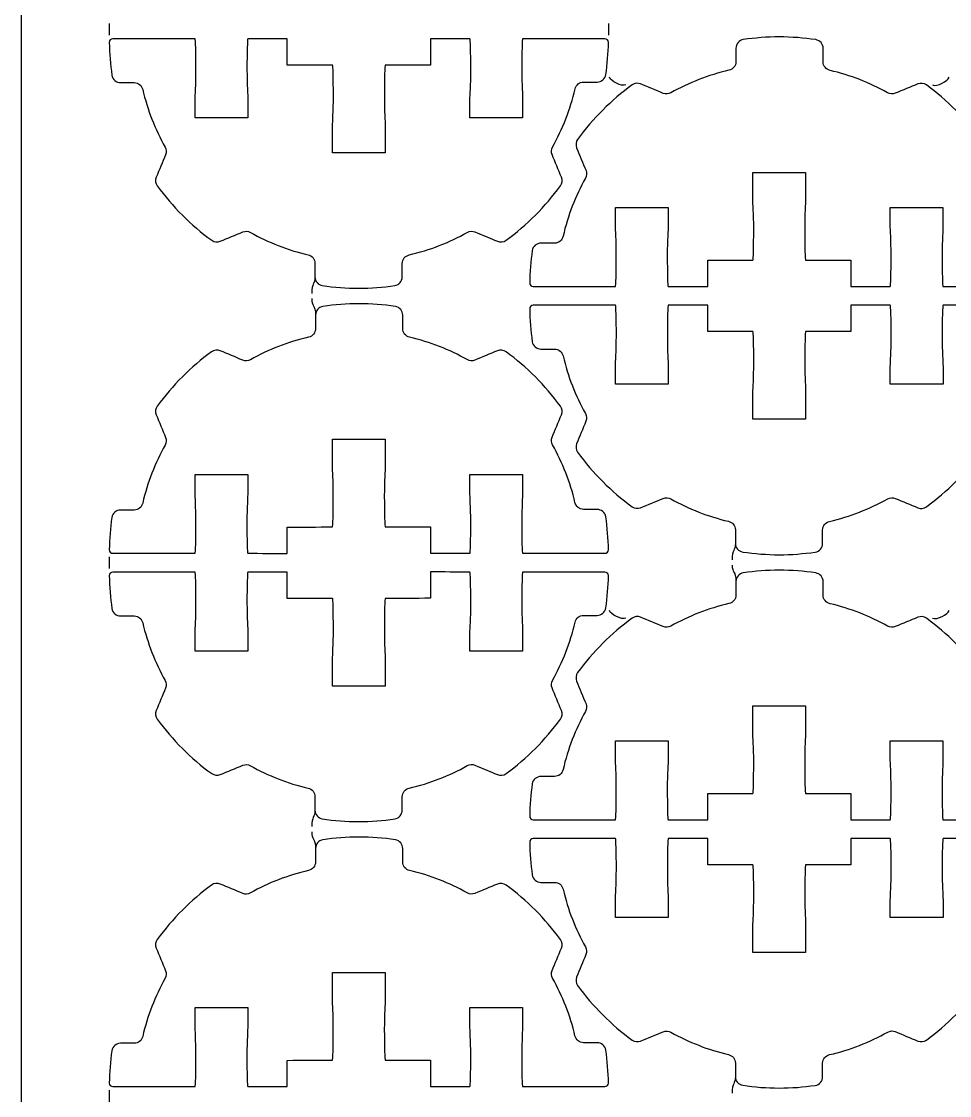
# Model space of a CAD drawing. Extents: x 0 to 410, y 0 to 300.
# Drawn here: x 210 to 262.8, y 65.7 to 126.9 of the extents above; entities that cross this region are included whole.
import ezdxf

# ---------------------------------------------------------------- set-up
doc = ezdxf.new("R2010")
doc.units = 0
doc.header["$MEASUREMENT"] = 0
doc.layers.add('DEFAULT', color=18, linetype='CONTINUOUS')

msp = doc.modelspace()

# ---------------------------------------------------------------- linework, layer by layer
at = {"layer": 'DEFAULT', "color": 18}
msp.add_lwpolyline([(410, 0.353), (210, 0.353), (210, 300.353), (410, 300.353)], close=True, dxfattribs=at)
at = {"layer": 'DEFAULT', "color": 1}
for points in [[(215, 126.759), (215, 126.083)], [(243.424, 126.759), (243.424, 126.083)], [(215, 96.379), (215, 95.702)], [(215, 65.999), (215, 65.322)]]:
    msp.add_lwpolyline(points, dxfattribs=at)
for points, knots in [([(226.712, 112.323), (226.712, 112.579), (226.713, 112.835), (226.713, 113.092), (226.714, 113.326), (226.55, 113.526), (226.321, 113.579), (225.156, 113.851), (224.056, 114.285), (223.04, 114.855), (222.907, 114.93), (222.748, 114.941), (222.607, 114.883), (222.177, 114.706), (221.748, 114.529), (221.318, 114.352), (221.157, 114.285), (220.972, 114.305), (220.832, 114.408), (219.644, 115.273), (218.595, 116.321), (217.73, 117.509), (217.627, 117.65), (217.608, 117.836), (217.675, 117.997), (217.852, 118.424), (218.03, 118.851), (218.207, 119.277), (218.266, 119.419), (218.255, 119.578), (218.18, 119.712), (217.61, 120.728), (217.176, 121.831), (216.904, 122.997), (216.85, 123.225), (216.652, 123.389), (216.418, 123.389), (216.16, 123.389), (215.902, 123.389), (215.644, 123.389), (215.398, 123.389), (215.185, 123.567), (215.149, 123.81), (215.059, 124.422), (215.009, 125.047), (215, 125.683), (214.998, 125.794), (215.09, 125.887), (215.202, 125.887), (216.764, 125.887), (218.326, 125.887), (219.888, 125.887), (219.916, 125.887), (219.937, 125.103), (219.937, 124.137), (219.937, 123.17), (219.888, 122.722), (219.888, 122.387), (219.888, 122.054), (219.888, 121.721), (219.888, 121.389), (220.889, 121.389), (221.889, 121.389), (222.89, 121.389), (222.89, 121.721), (222.89, 122.054), (222.89, 122.387), (222.89, 122.722), (222.841, 123.17), (222.841, 124.137), (222.841, 125.103), (222.862, 125.887), (222.89, 125.887), (223.639, 125.887), (224.388, 125.887), (225.137, 125.887), (225.137, 125.387), (225.137, 124.887), (225.137, 124.387), (225.996, 124.387), (226.854, 124.387), (227.713, 124.387), (227.741, 124.387), (227.762, 123.604), (227.762, 122.637), (227.762, 121.671), (227.713, 121.223), (227.713, 120.888), (227.713, 120.388), (227.713, 119.888), (227.713, 119.388), (228.713, 119.388), (229.714, 119.388), (230.715, 119.388), (230.715, 119.888), (230.715, 120.388), (230.715, 120.888), (230.715, 121.223), (230.666, 121.671), (230.666, 122.637), (230.666, 123.604), (230.686, 124.387), (230.715, 124.387), (231.572, 124.388), (232.43, 124.39), (233.287, 124.391), (233.287, 124.891), (233.287, 125.39), (233.287, 125.89), (234.037, 125.89), (234.787, 125.89), (235.537, 125.887), (235.566, 125.887), (235.587, 125.103), (235.587, 124.137), (235.587, 123.17), (235.537, 122.722), (235.537, 122.387), (235.537, 122.054), (235.537, 121.721), (235.537, 121.389), (236.538, 121.389), (237.539, 121.389), (238.539, 121.389), (238.539, 121.721), (238.539, 122.054), (238.539, 122.387), (238.539, 122.722), (238.49, 123.17), (238.49, 124.137), (238.49, 125.103), (238.511, 125.887), (238.539, 125.887), (240.1, 125.887), (241.661, 125.887), (243.222, 125.887), (243.334, 125.887), (243.426, 125.795), (243.424, 125.683), (243.415, 125.059), (243.365, 124.444), (243.278, 123.842), (243.243, 123.599), (243.029, 123.421), (242.783, 123.421), (242.525, 123.421), (242.266, 123.421), (242.007, 123.421), (241.772, 123.421), (241.574, 123.256), (241.521, 123.027), (241.251, 121.853), (240.816, 120.741), (240.244, 119.718), (240.169, 119.585), (240.157, 119.426), (240.216, 119.285), (240.394, 118.855), (240.572, 118.424), (240.75, 117.994), (240.816, 117.832), (240.797, 117.646), (240.694, 117.506), (239.826, 116.319), (238.781, 115.273), (237.594, 114.405), (237.453, 114.302), (237.266, 114.283), (237.105, 114.35), (236.677, 114.528), (236.249, 114.707), (235.822, 114.885), (235.68, 114.944), (235.52, 114.933), (235.386, 114.858), (234.361, 114.282), (233.248, 113.844), (232.074, 113.574), (231.846, 113.521), (231.681, 113.323), (231.681, 113.089), (231.68, 112.832), (231.679, 112.575), (231.679, 112.318), (231.678, 112.072), (231.501, 111.86), (231.258, 111.824), (230.589, 111.726), (229.905, 111.673), (229.212, 111.673), (228.505, 111.673), (227.811, 111.726), (227.132, 111.827), (226.889, 111.863), (226.711, 112.077), (226.712, 112.323)], [1, 1, 1, 1, 3.180006, 3.180006, 3.180006, 4.180006, 4.180006, 4.180006, 5.180006, 5.180006, 5.180006, 6.180006, 6.180006, 6.180006, 10.131264, 10.131264, 10.131264, 11.131264, 11.131264, 11.131264, 12.131264, 12.131264, 12.131264, 13.131264, 13.131264, 13.131264, 17.06188, 17.06188, 17.06188, 18.06188, 18.06188, 18.06188, 19.06188, 19.06188, 19.06188, 20.06188, 20.06188, 20.06188, 22.25588, 22.25588, 22.25588, 23.25588, 23.25588, 23.25588, 24.25588, 24.25588, 24.25588, 25.25588, 25.25588, 25.25588, 38.53988, 38.53988, 38.53988, 39.53988, 39.53988, 39.53988, 40.53988, 40.53988, 40.53988, 43.36988, 43.36988, 43.36988, 51.87888, 51.87888, 51.87888, 54.70888, 54.70888, 54.70888, 55.70888, 55.70888, 55.70888, 56.70888, 56.70888, 56.70888, 63.07888, 63.07888, 63.07888, 67.32888, 67.32888, 67.32888, 74.62888, 74.62888, 74.62888, 75.62888, 75.62888, 75.62888, 76.62888, 76.62888, 76.62888, 80.87888, 80.87888, 80.87888, 89.38988, 89.38988, 89.38988, 93.63988, 93.63988, 93.63988, 94.63988, 94.63988, 94.63988, 95.63988, 95.63988, 95.63988, 102.929887, 102.929887, 102.929887, 107.179887, 107.179887, 107.179887, 113.568887, 113.568887, 113.568887, 114.568887, 114.568887, 114.568887, 115.568887, 115.568887, 115.568887, 118.398887, 118.398887, 118.398887, 126.908887, 126.908887, 126.908887, 129.738887, 129.738887, 129.738887, 130.738887, 130.738887, 130.738887, 131.738887, 131.738887, 131.738887, 145.011887, 145.011887, 145.011887, 146.011887, 146.011887, 146.011887, 147.011887, 147.011887, 147.011887, 148.011887, 148.011887, 148.011887, 150.210887, 150.210887, 150.210887, 151.210887, 151.210887, 151.210887, 152.210887, 152.210887, 152.210887, 153.210887, 153.210887, 153.210887, 157.172593, 157.172593, 157.172593, 158.172593, 158.172593, 158.172593, 159.172593, 159.172593, 159.172593, 160.172593, 160.172593, 160.172593, 164.112363, 164.112363, 164.112363, 165.112363, 165.112363, 165.112363, 166.112363, 166.112363, 166.112363, 167.112363, 167.112363, 167.112363, 169.298369, 169.298369, 169.298369, 170.298369, 170.298369, 170.298369, 171.298369, 171.298369, 171.298369, 172.298369, 172.298369, 172.298369, 173.298369, 173.298369, 173.298369, 173.298369]), ([(255.651, 125.34), (255.651, 125.084), (255.65, 124.827), (255.65, 124.571), (255.649, 124.336), (255.813, 124.137), (256.042, 124.084), (257.207, 123.811), (258.307, 123.378), (259.323, 122.808), (259.456, 122.733), (259.615, 122.721), (259.756, 122.78), (260.186, 122.957), (260.615, 123.134), (261.045, 123.311), (261.206, 123.377), (261.391, 123.357), (261.531, 123.255), (262.719, 122.39), (263.768, 121.341), (264.633, 120.154), (264.736, 120.013), (264.755, 119.827), (264.688, 119.666), (264.511, 119.239), (264.333, 118.812), (264.156, 118.385), (264.097, 118.244), (264.108, 118.084), (264.183, 117.951), (264.753, 116.935), (265.187, 115.832), (265.459, 114.666), (265.512, 114.438), (265.711, 114.274), (265.945, 114.274), (266.203, 114.274), (266.461, 114.274), (266.719, 114.274), (266.965, 114.274), (267.178, 114.096), (267.214, 113.853), (267.304, 113.24), (267.354, 112.616), (267.363, 111.98), (267.365, 111.868), (267.273, 111.776), (267.161, 111.776), (265.599, 111.776), (264.037, 111.776), (262.475, 111.776), (262.447, 111.776), (262.426, 112.559), (262.426, 113.526), (262.426, 114.492), (262.475, 114.941), (262.475, 115.276), (262.475, 115.608), (262.475, 115.941), (262.475, 116.274), (261.474, 116.274), (260.473, 116.274), (259.473, 116.274), (259.473, 115.941), (259.473, 115.608), (259.473, 115.276), (259.473, 114.941), (259.522, 114.492), (259.522, 113.526), (259.522, 112.559), (259.501, 111.776), (259.473, 111.776), (258.724, 111.776), (257.975, 111.776), (257.226, 111.776), (257.226, 112.276), (257.226, 112.776), (257.226, 113.275), (256.367, 113.275), (255.509, 113.275), (254.65, 113.275), (254.622, 113.275), (254.601, 114.059), (254.601, 115.025), (254.601, 115.992), (254.65, 116.44), (254.65, 116.775), (254.65, 117.275), (254.65, 117.774), (254.65, 118.274), (253.65, 118.274), (252.649, 118.274), (251.648, 118.274), (251.648, 117.774), (251.648, 117.275), (251.648, 116.775), (251.648, 116.44), (251.697, 115.992), (251.697, 115.025), (251.697, 114.059), (251.677, 113.275), (251.648, 113.275), (250.791, 113.274), (249.933, 113.273), (249.076, 113.272), (249.076, 112.772), (249.076, 112.272), (249.076, 111.773), (248.326, 111.773), (247.576, 111.773), (246.826, 111.776), (246.797, 111.776), (246.776, 112.559), (246.776, 113.526), (246.776, 114.492), (246.826, 114.941), (246.826, 115.276), (246.826, 115.608), (246.826, 115.941), (246.826, 116.274), (245.825, 116.274), (244.824, 116.274), (243.824, 116.274), (243.824, 115.941), (243.824, 115.608), (243.824, 115.276), (243.824, 114.941), (243.873, 114.492), (243.873, 113.526), (243.873, 112.559), (243.852, 111.776), (243.824, 111.776), (242.263, 111.776), (240.702, 111.776), (239.141, 111.776), (239.029, 111.776), (238.937, 111.868), (238.939, 111.98), (238.948, 112.603), (238.998, 113.218), (239.085, 113.82), (239.121, 114.064), (239.334, 114.242), (239.58, 114.242), (239.838, 114.242), (240.097, 114.242), (240.356, 114.242), (240.591, 114.242), (240.789, 114.407), (240.842, 114.636), (241.112, 115.809), (241.547, 116.921), (242.119, 117.944), (242.194, 118.078), (242.206, 118.237), (242.147, 118.378), (241.969, 118.808), (241.791, 119.239), (241.613, 119.669), (241.547, 119.83), (241.566, 120.016), (241.669, 120.157), (242.537, 121.344), (243.582, 122.389), (244.769, 123.257), (244.91, 123.36), (245.097, 123.38), (245.258, 123.313), (245.686, 123.134), (246.114, 122.956), (246.541, 122.777), (246.683, 122.719), (246.843, 122.73), (246.977, 122.805), (248.002, 123.381), (249.115, 123.818), (250.289, 124.089), (250.517, 124.141), (250.682, 124.34), (250.682, 124.574), (250.683, 124.831), (250.684, 125.088), (250.684, 125.345), (250.685, 125.59), (250.862, 125.803), (251.105, 125.839), (251.774, 125.937), (252.458, 125.99), (253.151, 125.99), (253.858, 125.99), (254.552, 125.936), (255.231, 125.836), (255.474, 125.8), (255.652, 125.586), (255.651, 125.34)], [1, 1, 1, 1, 3.180006, 3.180006, 3.180006, 4.180006, 4.180006, 4.180006, 5.180006, 5.180006, 5.180006, 6.180006, 6.180006, 6.180006, 10.131264, 10.131264, 10.131264, 11.131264, 11.131264, 11.131264, 12.131264, 12.131264, 12.131264, 13.131264, 13.131264, 13.131264, 17.06188, 17.06188, 17.06188, 18.06188, 18.06188, 18.06188, 19.06188, 19.06188, 19.06188, 20.06188, 20.06188, 20.06188, 22.25688, 22.25688, 22.25688, 23.25688, 23.25688, 23.25688, 24.25688, 24.25688, 24.25688, 25.25688, 25.25688, 25.25688, 38.54088, 38.54088, 38.54088, 39.54088, 39.54088, 39.54088, 40.54088, 40.54088, 40.54088, 43.37088, 43.37088, 43.37088, 51.88088, 51.88088, 51.88088, 54.71088, 54.71088, 54.71088, 55.71088, 55.71088, 55.71088, 56.71088, 56.71088, 56.71088, 63.07988, 63.07988, 63.07988, 67.32988, 67.32988, 67.32988, 74.62988, 74.62988, 74.62988, 75.62988, 75.62988, 75.62988, 76.62988, 76.62988, 76.62988, 80.87988, 80.87988, 80.87988, 89.39088, 89.39088, 89.39088, 93.64088, 93.64088, 93.64088, 94.64088, 94.64088, 94.64088, 95.64088, 95.64088, 95.64088, 102.930887, 102.930887, 102.930887, 107.180887, 107.180887, 107.180887, 113.569887, 113.569887, 113.569887, 114.569887, 114.569887, 114.569887, 115.569887, 115.569887, 115.569887, 118.399887, 118.399887, 118.399887, 126.909887, 126.909887, 126.909887, 129.739887, 129.739887, 129.739887, 130.739887, 130.739887, 130.739887, 131.739887, 131.739887, 131.739887, 145.013887, 145.013887, 145.013887, 146.013887, 146.013887, 146.013887, 147.013887, 147.013887, 147.013887, 148.013887, 148.013887, 148.013887, 150.212887, 150.212887, 150.212887, 151.212887, 151.212887, 151.212887, 152.212887, 152.212887, 152.212887, 153.212887, 153.212887, 153.212887, 157.174211, 157.174211, 157.174211, 158.174211, 158.174211, 158.174211, 159.174211, 159.174211, 159.174211, 160.174211, 160.174211, 160.174211, 164.113981, 164.113981, 164.113981, 165.113981, 165.113981, 165.113981, 166.113981, 166.113981, 166.113981, 167.113981, 167.113981, 167.113981, 169.298987, 169.298987, 169.298987, 170.298987, 170.298987, 170.298987, 171.298987, 171.298987, 171.298987, 172.298987, 172.298987, 172.298987, 173.298987, 173.298987, 173.298987, 173.298987]), ([(231.712, 110.139), (231.712, 109.883), (231.711, 109.626), (231.71, 109.37), (231.71, 109.135), (231.874, 108.936), (232.103, 108.883), (233.268, 108.61), (234.368, 108.177), (235.384, 107.607), (235.517, 107.532), (235.676, 107.52), (235.817, 107.579), (236.247, 107.756), (236.676, 107.933), (237.106, 108.11), (237.267, 108.176), (237.452, 108.156), (237.592, 108.054), (238.78, 107.189), (239.829, 106.14), (240.694, 104.953), (240.797, 104.812), (240.816, 104.626), (240.749, 104.465), (240.572, 104.038), (240.394, 103.611), (240.217, 103.184), (240.158, 103.043), (240.169, 102.883), (240.244, 102.75), (240.814, 101.734), (241.248, 100.631), (241.52, 99.465), (241.573, 99.237), (241.772, 99.073), (242.006, 99.073), (242.264, 99.073), (242.522, 99.073), (242.78, 99.073), (243.026, 99.073), (243.239, 98.895), (243.275, 98.652), (243.365, 98.039), (243.415, 97.415), (243.424, 96.779), (243.426, 96.667), (243.334, 96.575), (243.222, 96.575), (241.66, 96.575), (240.098, 96.575), (238.536, 96.575), (238.508, 96.575), (238.487, 97.358), (238.487, 98.325), (238.487, 99.291), (238.536, 99.74), (238.536, 100.075), (238.536, 100.407), (238.536, 100.74), (238.536, 101.073), (237.535, 101.073), (236.535, 101.073), (235.534, 101.073), (235.534, 100.74), (235.534, 100.407), (235.534, 100.075), (235.534, 99.74), (235.583, 99.291), (235.583, 98.325), (235.583, 97.358), (235.562, 96.575), (235.534, 96.575), (234.785, 96.575), (234.036, 96.575), (233.287, 96.575), (233.287, 97.075), (233.287, 97.575), (233.287, 98.074), (232.428, 98.074), (231.57, 98.074), (230.711, 98.074), (230.683, 98.074), (230.662, 98.858), (230.662, 99.824), (230.662, 100.791), (230.711, 101.239), (230.711, 101.574), (230.711, 102.074), (230.711, 102.574), (230.711, 103.073), (229.711, 103.073), (228.71, 103.073), (227.709, 103.073), (227.709, 102.574), (227.709, 102.074), (227.709, 101.574), (227.709, 101.239), (227.758, 100.791), (227.758, 99.824), (227.758, 98.858), (227.737, 98.074), (227.709, 98.074), (226.852, 98.073), (225.995, 98.072), (225.137, 98.071), (225.137, 97.571), (225.137, 97.071), (225.137, 96.572), (224.387, 96.572), (223.637, 96.572), (222.887, 96.575), (222.859, 96.575), (222.837, 97.358), (222.837, 98.325), (222.837, 99.291), (222.887, 99.74), (222.887, 100.075), (222.887, 100.407), (222.887, 100.74), (222.887, 101.073), (221.886, 101.073), (220.885, 101.073), (219.885, 101.073), (219.885, 100.74), (219.885, 100.407), (219.885, 100.074), (219.885, 99.74), (219.934, 99.291), (219.934, 98.325), (219.934, 97.358), (219.913, 96.575), (219.885, 96.575), (218.324, 96.575), (216.763, 96.575), (215.202, 96.575), (215.09, 96.575), (214.998, 96.667), (215, 96.779), (215.009, 97.402), (215.059, 98.017), (215.146, 98.619), (215.181, 98.863), (215.395, 99.041), (215.641, 99.041), (215.899, 99.041), (216.158, 99.041), (216.417, 99.041), (216.651, 99.041), (216.85, 99.206), (216.903, 99.435), (217.173, 100.608), (217.607, 101.72), (218.18, 102.743), (218.255, 102.877), (218.266, 103.036), (218.208, 103.177), (218.03, 103.607), (217.852, 104.038), (217.674, 104.468), (217.607, 104.629), (217.627, 104.815), (217.73, 104.956), (218.598, 106.143), (219.643, 107.188), (220.83, 108.056), (220.971, 108.159), (221.158, 108.179), (221.319, 108.112), (221.747, 107.933), (222.175, 107.755), (222.602, 107.576), (222.744, 107.518), (222.904, 107.529), (223.037, 107.604), (224.063, 108.18), (225.176, 108.617), (226.35, 108.888), (226.578, 108.94), (226.743, 109.139), (226.743, 109.373), (226.744, 109.63), (226.745, 109.887), (226.745, 110.144), (226.745, 110.389), (226.923, 110.602), (227.166, 110.638), (227.835, 110.735), (228.519, 110.789), (229.212, 110.789), (229.919, 110.789), (230.613, 110.735), (231.292, 110.635), (231.535, 110.599), (231.713, 110.385), (231.712, 110.139)], [0, 0, 0, 0, 2.180006, 2.180006, 2.180006, 3.180006, 3.180006, 3.180006, 4.180006, 4.180006, 4.180006, 5.180006, 5.180006, 5.180006, 9.131264, 9.131264, 9.131264, 10.131264, 10.131264, 10.131264, 11.131264, 11.131264, 11.131264, 12.131264, 12.131264, 12.131264, 16.06188, 16.06188, 16.06188, 17.06188, 17.06188, 17.06188, 18.06188, 18.06188, 18.06188, 19.06188, 19.06188, 19.06188, 21.25588, 21.25588, 21.25588, 22.25588, 22.25588, 22.25588, 23.25588, 23.25588, 23.25588, 24.25588, 24.25588, 24.25588, 37.53888, 37.53888, 37.53888, 38.53888, 38.53888, 38.53888, 39.53888, 39.53888, 39.53888, 42.36888, 42.36888, 42.36888, 50.87888, 50.87888, 50.87888, 53.70888, 53.70888, 53.70888, 54.70888, 54.70888, 54.70888, 55.70888, 55.70888, 55.70888, 62.07888, 62.07888, 62.07888, 66.32888, 66.32888, 66.32888, 73.62888, 73.62888, 73.62888, 74.62888, 74.62888, 74.62888, 75.62888, 75.62888, 75.62888, 79.87888, 79.87888, 79.87888, 88.38888, 88.38888, 88.38888, 92.63888, 92.63888, 92.63888, 93.63888, 93.63888, 93.63888, 94.63888, 94.63888, 94.63888, 101.929887, 101.929887, 101.929887, 106.179887, 106.179887, 106.179887, 112.568887, 112.568887, 112.568887, 113.568887, 113.568887, 113.568887, 114.568887, 114.568887, 114.568887, 117.398887, 117.398887, 117.398887, 125.908887, 125.908887, 125.908887, 128.739887, 128.739887, 128.739887, 129.739887, 129.739887, 129.739887, 130.739887, 130.739887, 130.739887, 144.012887, 144.012887, 144.012887, 145.012887, 145.012887, 145.012887, 146.012887, 146.012887, 146.012887, 147.012887, 147.012887, 147.012887, 149.211887, 149.211887, 149.211887, 150.211887, 150.211887, 150.211887, 151.211887, 151.211887, 151.211887, 152.211887, 152.211887, 152.211887, 156.173593, 156.173593, 156.173593, 157.173593, 157.173593, 157.173593, 158.173593, 158.173593, 158.173593, 159.173593, 159.173593, 159.173593, 163.113363, 163.113363, 163.113363, 164.113363, 164.113363, 164.113363, 165.113363, 165.113363, 165.113363, 166.113363, 166.113363, 166.113363, 168.299369, 168.299369, 168.299369, 169.299369, 169.299369, 169.299369, 170.299369, 170.299369, 170.299369, 171.299369, 171.299369, 171.299369, 172.299369, 172.299369, 172.299369, 172.299369]), ([(250.651, 97.143), (250.651, 97.4), (250.652, 97.656), (250.653, 97.912), (250.653, 98.147), (250.489, 98.346), (250.26, 98.399), (249.095, 98.672), (247.994, 99.106), (246.979, 99.675), (246.846, 99.75), (246.687, 99.762), (246.545, 99.704), (246.116, 99.527), (245.687, 99.349), (245.257, 99.172), (245.096, 99.106), (244.911, 99.126), (244.771, 99.228), (243.583, 100.093), (242.534, 101.142), (241.669, 102.329), (241.566, 102.471), (241.547, 102.656), (241.614, 102.818), (241.791, 103.244), (241.969, 103.671), (242.146, 104.098), (242.205, 104.239), (242.194, 104.399), (242.119, 104.533), (241.549, 105.549), (241.115, 106.651), (240.843, 107.817), (240.79, 108.045), (240.591, 108.21), (240.357, 108.21), (240.099, 108.21), (239.841, 108.21), (239.583, 108.21), (239.337, 108.21), (239.124, 108.387), (239.088, 108.63), (238.998, 109.243), (238.948, 109.867), (238.939, 110.503), (238.937, 110.615), (239.029, 110.707), (239.141, 110.707), (240.703, 110.707), (242.265, 110.707), (243.827, 110.707), (243.855, 110.707), (243.876, 109.924), (243.876, 108.957), (243.876, 107.991), (243.827, 107.543), (243.827, 107.208), (243.827, 106.875), (243.827, 106.542), (243.827, 106.209), (244.828, 106.209), (245.828, 106.209), (246.829, 106.209), (246.829, 106.542), (246.829, 106.875), (246.829, 107.208), (246.829, 107.543), (246.78, 107.991), (246.78, 108.957), (246.78, 109.924), (246.801, 110.707), (246.829, 110.707), (247.578, 110.707), (248.327, 110.707), (249.076, 110.707), (249.076, 110.207), (249.076, 109.708), (249.076, 109.208), (249.935, 109.208), (250.793, 109.208), (251.652, 109.208), (251.68, 109.208), (251.701, 108.425), (251.701, 107.458), (251.701, 106.491), (251.652, 106.043), (251.652, 105.708), (251.652, 105.209), (251.652, 104.709), (251.652, 104.209), (252.652, 104.209), (253.653, 104.209), (254.654, 104.209), (254.654, 104.709), (254.654, 105.209), (254.654, 105.708), (254.654, 106.043), (254.605, 106.491), (254.605, 107.458), (254.605, 108.425), (254.626, 109.208), (254.654, 109.208), (255.511, 109.209), (256.368, 109.21), (257.225, 109.211), (257.225, 109.711), (257.225, 110.211), (257.225, 110.711), (257.976, 110.711), (258.726, 110.711), (259.476, 110.707), (259.504, 110.707), (259.526, 109.924), (259.526, 108.957), (259.526, 107.991), (259.476, 107.543), (259.476, 107.208), (259.476, 106.875), (259.476, 106.542), (259.476, 106.209), (260.477, 106.209), (261.478, 106.209), (262.478, 106.209), (262.478, 106.542), (262.478, 106.875), (262.478, 107.208), (262.478, 107.543), (262.429, 107.991), (262.429, 108.957), (262.429, 109.924), (262.45, 110.707), (262.478, 110.707), (264.039, 110.707), (265.6, 110.707), (267.161, 110.707), (267.273, 110.707), (267.365, 110.615), (267.363, 110.503), (267.354, 109.88), (267.304, 109.265), (267.217, 108.663), (267.182, 108.419), (266.968, 108.241), (266.722, 108.241), (266.464, 108.241), (266.205, 108.241), (265.947, 108.241), (265.712, 108.241), (265.513, 108.077), (265.46, 107.848), (265.19, 106.674), (264.756, 105.562), (264.183, 104.539), (264.108, 104.406), (264.097, 104.247), (264.155, 104.106), (264.333, 103.675), (264.511, 103.245), (264.689, 102.814), (264.756, 102.653), (264.736, 102.467), (264.633, 102.326), (263.765, 101.139), (262.72, 100.094), (261.533, 99.226), (261.392, 99.123), (261.205, 99.103), (261.044, 99.171), (260.616, 99.349), (260.188, 99.527), (259.761, 99.706), (259.619, 99.765), (259.459, 99.753), (259.326, 99.678), (258.3, 99.102), (257.187, 98.665), (256.013, 98.395), (255.785, 98.342), (255.62, 98.144), (255.62, 97.909), (255.619, 97.652), (255.618, 97.395), (255.618, 97.138), (255.618, 96.893), (255.44, 96.68), (255.197, 96.645), (254.528, 96.547), (253.844, 96.494), (253.151, 96.494), (252.444, 96.494), (251.75, 96.547), (251.071, 96.648), (250.828, 96.684), (250.65, 96.897), (250.651, 97.143)], [1, 1, 1, 1, 3.180006, 3.180006, 3.180006, 4.180006, 4.180006, 4.180006, 5.180006, 5.180006, 5.180006, 6.180006, 6.180006, 6.180006, 10.13034, 10.13034, 10.13034, 11.13034, 11.13034, 11.13034, 12.13034, 12.13034, 12.13034, 13.13034, 13.13034, 13.13034, 17.060956, 17.060956, 17.060956, 18.060956, 18.060956, 18.060956, 19.060956, 19.060956, 19.060956, 20.060956, 20.060956, 20.060956, 22.254956, 22.254956, 22.254956, 23.254956, 23.254956, 23.254956, 24.254956, 24.254956, 24.254956, 25.254956, 25.254956, 25.254956, 38.537956, 38.537956, 38.537956, 39.537956, 39.537956, 39.537956, 40.537956, 40.537956, 40.537956, 43.367956, 43.367956, 43.367956, 51.877956, 51.877956, 51.877956, 54.707956, 54.707956, 54.707956, 55.707956, 55.707956, 55.707956, 56.707956, 56.707956, 56.707956, 63.077956, 63.077956, 63.077956, 67.327956, 67.327956, 67.327956, 74.627956, 74.627956, 74.627956, 75.627956, 75.627956, 75.627956, 76.627956, 76.627956, 76.627956, 80.877956, 80.877956, 80.877956, 89.387956, 89.387956, 89.387956, 93.637956, 93.637956, 93.637956, 94.637956, 94.637956, 94.637956, 95.637956, 95.637956, 95.637956, 102.927963, 102.927963, 102.927963, 107.177963, 107.177963, 107.177963, 113.567963, 113.567963, 113.567963, 114.567963, 114.567963, 114.567963, 115.567963, 115.567963, 115.567963, 118.397963, 118.397963, 118.397963, 126.907963, 126.907963, 126.907963, 129.737963, 129.737963, 129.737963, 130.737963, 130.737963, 130.737963, 131.737963, 131.737963, 131.737963, 145.010963, 145.010963, 145.010963, 146.010963, 146.010963, 146.010963, 147.010963, 147.010963, 147.010963, 148.010963, 148.010963, 148.010963, 150.209963, 150.209963, 150.209963, 151.209963, 151.209963, 151.209963, 152.209963, 152.209963, 152.209963, 153.209963, 153.209963, 153.209963, 157.171669, 157.171669, 157.171669, 158.171669, 158.171669, 158.171669, 159.171669, 159.171669, 159.171669, 160.171669, 160.171669, 160.171669, 164.111439, 164.111439, 164.111439, 165.111439, 165.111439, 165.111439, 166.111439, 166.111439, 166.111439, 167.111439, 167.111439, 167.111439, 169.296444, 169.296444, 169.296444, 170.296444, 170.296444, 170.296444, 171.296444, 171.296444, 171.296444, 172.296444, 172.296444, 172.296444, 173.296444, 173.296444, 173.296444, 173.296444]), ([(226.712, 81.942), (226.712, 82.199), (226.713, 82.455), (226.713, 82.711), (226.714, 82.946), (226.55, 83.145), (226.321, 83.198), (225.156, 83.471), (224.056, 83.905), (223.04, 84.474), (222.907, 84.549), (222.748, 84.561), (222.607, 84.503), (222.177, 84.326), (221.748, 84.149), (221.318, 83.971), (221.157, 83.905), (220.972, 83.925), (220.832, 84.027), (219.644, 84.893), (218.595, 85.941), (217.73, 87.128), (217.627, 87.27), (217.608, 87.455), (217.675, 87.617), (217.852, 88.043), (218.03, 88.47), (218.207, 88.897), (218.266, 89.038), (218.255, 89.198), (218.18, 89.332), (217.61, 90.348), (217.176, 91.45), (216.904, 92.616), (216.85, 92.844), (216.652, 93.009), (216.418, 93.009), (216.16, 93.009), (215.902, 93.009), (215.644, 93.009), (215.398, 93.009), (215.185, 93.186), (215.149, 93.429), (215.059, 94.042), (215.009, 94.666), (215, 95.302), (214.998, 95.414), (215.09, 95.506), (215.202, 95.506), (216.764, 95.506), (218.326, 95.506), (219.888, 95.506), (219.916, 95.506), (219.937, 94.723), (219.937, 93.756), (219.937, 92.79), (219.888, 92.342), (219.888, 92.007), (219.888, 91.674), (219.888, 91.341), (219.888, 91.008), (220.889, 91.008), (221.889, 91.008), (222.89, 91.008), (222.89, 91.341), (222.89, 91.674), (222.89, 92.007), (222.89, 92.342), (222.841, 92.79), (222.841, 93.756), (222.841, 94.723), (222.862, 95.506), (222.89, 95.506), (223.639, 95.506), (224.388, 95.506), (225.137, 95.506), (225.137, 95.006), (225.137, 94.507), (225.137, 94.007), (225.996, 94.007), (226.854, 94.007), (227.713, 94.007), (227.741, 94.007), (227.762, 93.224), (227.762, 92.257), (227.762, 91.29), (227.713, 90.842), (227.713, 90.507), (227.713, 90.008), (227.713, 89.508), (227.713, 89.008), (228.713, 89.008), (229.714, 89.008), (230.715, 89.008), (230.715, 89.508), (230.715, 90.008), (230.715, 90.507), (230.715, 90.842), (230.666, 91.29), (230.666, 92.257), (230.666, 93.224), (230.686, 94.007), (230.715, 94.007), (231.572, 94.008), (232.43, 94.009), (233.287, 94.01), (233.287, 94.51), (233.287, 95.01), (233.287, 95.51), (234.037, 95.51), (234.787, 95.51), (235.537, 95.506), (235.566, 95.506), (235.587, 94.723), (235.587, 93.756), (235.587, 92.79), (235.537, 92.342), (235.537, 92.007), (235.537, 91.674), (235.537, 91.341), (235.537, 91.008), (236.538, 91.008), (237.539, 91.008), (238.539, 91.008), (238.539, 91.341), (238.539, 91.674), (238.539, 92.007), (238.539, 92.342), (238.49, 92.79), (238.49, 93.756), (238.49, 94.723), (238.511, 95.506), (238.539, 95.506), (240.1, 95.506), (241.661, 95.506), (243.222, 95.506), (243.334, 95.506), (243.426, 95.414), (243.424, 95.302), (243.415, 94.679), (243.365, 94.064), (243.278, 93.462), (243.243, 93.218), (243.029, 93.04), (242.783, 93.04), (242.525, 93.04), (242.266, 93.04), (242.007, 93.04), (241.772, 93.04), (241.574, 92.876), (241.521, 92.647), (241.251, 91.473), (240.816, 90.361), (240.244, 89.338), (240.169, 89.205), (240.157, 89.046), (240.216, 88.905), (240.394, 88.474), (240.572, 88.044), (240.75, 87.613), (240.816, 87.452), (240.797, 87.266), (240.694, 87.125), (239.826, 85.939), (238.781, 84.893), (237.594, 84.025), (237.453, 83.922), (237.266, 83.902), (237.105, 83.97), (236.677, 84.148), (236.249, 84.326), (235.822, 84.505), (235.68, 84.564), (235.52, 84.552), (235.386, 84.477), (234.361, 83.901), (233.248, 83.464), (232.074, 83.194), (231.846, 83.141), (231.681, 82.943), (231.681, 82.708), (231.68, 82.451), (231.679, 82.194), (231.679, 81.937), (231.678, 81.692), (231.501, 81.479), (231.258, 81.444), (230.589, 81.346), (229.905, 81.293), (229.212, 81.293), (228.505, 81.293), (227.811, 81.346), (227.132, 81.447), (226.889, 81.483), (226.711, 81.696), (226.712, 81.942)], [1, 1, 1, 1, 3.180006, 3.180006, 3.180006, 4.180006, 4.180006, 4.180006, 5.180006, 5.180006, 5.180006, 6.180006, 6.180006, 6.180006, 10.131264, 10.131264, 10.131264, 11.131264, 11.131264, 11.131264, 12.131264, 12.131264, 12.131264, 13.131264, 13.131264, 13.131264, 17.06188, 17.06188, 17.06188, 18.06188, 18.06188, 18.06188, 19.06188, 19.06188, 19.06188, 20.06188, 20.06188, 20.06188, 22.25588, 22.25588, 22.25588, 23.25588, 23.25588, 23.25588, 24.25588, 24.25588, 24.25588, 25.25588, 25.25588, 25.25588, 38.53988, 38.53988, 38.53988, 39.53988, 39.53988, 39.53988, 40.53988, 40.53988, 40.53988, 43.36988, 43.36988, 43.36988, 51.87888, 51.87888, 51.87888, 54.70888, 54.70888, 54.70888, 55.70888, 55.70888, 55.70888, 56.70888, 56.70888, 56.70888, 63.07888, 63.07888, 63.07888, 67.32888, 67.32888, 67.32888, 74.62888, 74.62888, 74.62888, 75.62888, 75.62888, 75.62888, 76.62888, 76.62888, 76.62888, 80.87888, 80.87888, 80.87888, 89.38988, 89.38988, 89.38988, 93.63988, 93.63988, 93.63988, 94.63988, 94.63988, 94.63988, 95.63988, 95.63988, 95.63988, 102.929887, 102.929887, 102.929887, 107.179887, 107.179887, 107.179887, 113.568887, 113.568887, 113.568887, 114.568887, 114.568887, 114.568887, 115.568887, 115.568887, 115.568887, 118.398887, 118.398887, 118.398887, 126.908887, 126.908887, 126.908887, 129.738887, 129.738887, 129.738887, 130.738887, 130.738887, 130.738887, 131.738887, 131.738887, 131.738887, 145.011887, 145.011887, 145.011887, 146.011887, 146.011887, 146.011887, 147.011887, 147.011887, 147.011887, 148.011887, 148.011887, 148.011887, 150.210887, 150.210887, 150.210887, 151.210887, 151.210887, 151.210887, 152.210887, 152.210887, 152.210887, 153.210887, 153.210887, 153.210887, 157.172593, 157.172593, 157.172593, 158.172593, 158.172593, 158.172593, 159.172593, 159.172593, 159.172593, 160.172593, 160.172593, 160.172593, 164.112363, 164.112363, 164.112363, 165.112363, 165.112363, 165.112363, 166.112363, 166.112363, 166.112363, 167.112363, 167.112363, 167.112363, 169.297369, 169.297369, 169.297369, 170.297369, 170.297369, 170.297369, 171.297369, 171.297369, 171.297369, 172.297369, 172.297369, 172.297369, 173.297369, 173.297369, 173.297369, 173.297369]), ([(255.651, 94.96), (255.651, 94.703), (255.65, 94.447), (255.65, 94.191), (255.649, 93.956), (255.813, 93.757), (256.042, 93.703), (257.207, 93.431), (258.307, 92.997), (259.323, 92.427), (259.456, 92.353), (259.615, 92.341), (259.756, 92.399), (260.186, 92.576), (260.615, 92.753), (261.045, 92.93), (261.206, 92.997), (261.391, 92.977), (261.531, 92.875), (262.719, 92.009), (263.768, 90.961), (264.633, 89.773), (264.736, 89.632), (264.755, 89.446), (264.688, 89.285), (264.511, 88.858), (264.333, 88.432), (264.156, 88.005), (264.097, 87.864), (264.108, 87.704), (264.183, 87.57), (264.753, 86.554), (265.187, 85.452), (265.459, 84.286), (265.512, 84.057), (265.711, 83.893), (265.945, 83.893), (266.203, 83.893), (266.461, 83.893), (266.719, 83.893), (266.965, 83.893), (267.178, 83.716), (267.214, 83.473), (267.304, 82.86), (267.354, 82.236), (267.363, 81.6), (267.365, 81.488), (267.273, 81.396), (267.161, 81.396), (265.599, 81.396), (264.037, 81.396), (262.475, 81.396), (262.447, 81.396), (262.426, 82.179), (262.426, 83.145), (262.426, 84.112), (262.475, 84.56), (262.475, 84.895), (262.475, 85.228), (262.475, 85.561), (262.475, 85.894), (261.474, 85.894), (260.473, 85.894), (259.473, 85.894), (259.473, 85.561), (259.473, 85.228), (259.473, 84.895), (259.473, 84.56), (259.522, 84.112), (259.522, 83.145), (259.522, 82.179), (259.501, 81.396), (259.473, 81.396), (258.724, 81.396), (257.975, 81.396), (257.226, 81.396), (257.226, 81.895), (257.226, 82.395), (257.226, 82.895), (256.367, 82.895), (255.509, 82.895), (254.65, 82.895), (254.622, 82.895), (254.601, 83.678), (254.601, 84.645), (254.601, 85.611), (254.65, 86.059), (254.65, 86.395), (254.65, 86.894), (254.65, 87.394), (254.65, 87.894), (253.65, 87.894), (252.649, 87.894), (251.648, 87.894), (251.648, 87.394), (251.648, 86.894), (251.648, 86.395), (251.648, 86.059), (251.697, 85.611), (251.697, 84.645), (251.697, 83.678), (251.677, 82.895), (251.648, 82.895), (250.791, 82.894), (249.933, 82.893), (249.076, 82.891), (249.076, 82.392), (249.076, 81.892), (249.076, 81.392), (248.326, 81.392), (247.576, 81.392), (246.826, 81.396), (246.797, 81.396), (246.776, 82.179), (246.776, 83.145), (246.776, 84.112), (246.826, 84.56), (246.826, 84.895), (246.826, 85.228), (246.826, 85.561), (246.826, 85.894), (245.825, 85.894), (244.824, 85.894), (243.824, 85.894), (243.824, 85.561), (243.824, 85.228), (243.824, 84.895), (243.824, 84.56), (243.873, 84.112), (243.873, 83.145), (243.873, 82.179), (243.852, 81.396), (243.824, 81.396), (242.263, 81.396), (240.702, 81.396), (239.141, 81.396), (239.029, 81.396), (238.937, 81.487), (238.939, 81.6), (238.948, 82.223), (238.998, 82.838), (239.085, 83.44), (239.121, 83.683), (239.334, 83.862), (239.58, 83.862), (239.838, 83.862), (240.097, 83.862), (240.356, 83.862), (240.591, 83.862), (240.789, 84.026), (240.842, 84.255), (241.112, 85.429), (241.547, 86.541), (242.119, 87.564), (242.194, 87.697), (242.206, 87.856), (242.147, 87.997), (241.969, 88.428), (241.791, 88.858), (241.613, 89.289), (241.547, 89.45), (241.566, 89.636), (241.669, 89.777), (242.537, 90.963), (243.582, 92.009), (244.769, 92.877), (244.91, 92.98), (245.097, 93), (245.258, 92.932), (245.686, 92.754), (246.114, 92.575), (246.541, 92.397), (246.683, 92.338), (246.843, 92.349), (246.977, 92.425), (248.002, 93.001), (249.115, 93.438), (250.289, 93.708), (250.517, 93.761), (250.682, 93.959), (250.682, 94.193), (250.683, 94.45), (250.684, 94.708), (250.684, 94.965), (250.685, 95.21), (250.862, 95.423), (251.105, 95.458), (251.774, 95.556), (252.458, 95.609), (253.151, 95.609), (253.858, 95.609), (254.552, 95.556), (255.231, 95.455), (255.474, 95.419), (255.652, 95.206), (255.651, 94.96)], [0, 0, 0, 0, 2.180006, 2.180006, 2.180006, 3.180006, 3.180006, 3.180006, 4.180006, 4.180006, 4.180006, 5.180006, 5.180006, 5.180006, 9.131264, 9.131264, 9.131264, 10.131264, 10.131264, 10.131264, 11.131264, 11.131264, 11.131264, 12.131264, 12.131264, 12.131264, 16.06188, 16.06188, 16.06188, 17.06188, 17.06188, 17.06188, 18.06188, 18.06188, 18.06188, 19.06188, 19.06188, 19.06188, 21.25688, 21.25688, 21.25688, 22.25688, 22.25688, 22.25688, 23.25688, 23.25688, 23.25688, 24.25688, 24.25688, 24.25688, 37.54088, 37.54088, 37.54088, 38.54088, 38.54088, 38.54088, 39.54088, 39.54088, 39.54088, 42.37088, 42.37088, 42.37088, 50.88088, 50.88088, 50.88088, 53.71088, 53.71088, 53.71088, 54.71088, 54.71088, 54.71088, 55.71088, 55.71088, 55.71088, 62.07988, 62.07988, 62.07988, 66.32988, 66.32988, 66.32988, 73.62988, 73.62988, 73.62988, 74.62988, 74.62988, 74.62988, 75.62988, 75.62988, 75.62988, 79.87988, 79.87988, 79.87988, 88.39088, 88.39088, 88.39088, 92.64088, 92.64088, 92.64088, 93.64088, 93.64088, 93.64088, 94.64088, 94.64088, 94.64088, 101.930887, 101.930887, 101.930887, 106.180887, 106.180887, 106.180887, 112.569887, 112.569887, 112.569887, 113.569887, 113.569887, 113.569887, 114.569887, 114.569887, 114.569887, 117.399887, 117.399887, 117.399887, 125.909887, 125.909887, 125.909887, 128.739887, 128.739887, 128.739887, 129.739887, 129.739887, 129.739887, 130.739887, 130.739887, 130.739887, 144.013887, 144.013887, 144.013887, 145.013887, 145.013887, 145.013887, 146.013887, 146.013887, 146.013887, 147.013887, 147.013887, 147.013887, 149.212887, 149.212887, 149.212887, 150.212887, 150.212887, 150.212887, 151.212887, 151.212887, 151.212887, 152.212887, 152.212887, 152.212887, 156.174211, 156.174211, 156.174211, 157.174211, 157.174211, 157.174211, 158.174211, 158.174211, 158.174211, 159.174211, 159.174211, 159.174211, 163.113981, 163.113981, 163.113981, 164.113981, 164.113981, 164.113981, 165.113981, 165.113981, 165.113981, 166.113981, 166.113981, 166.113981, 168.299987, 168.299987, 168.299987, 169.299987, 169.299987, 169.299987, 170.299987, 170.299987, 170.299987, 171.299987, 171.299987, 171.299987, 172.299987, 172.299987, 172.299987, 172.299987]), ([(231.712, 79.759), (231.712, 79.502), (231.711, 79.246), (231.71, 78.99), (231.71, 78.755), (231.874, 78.556), (232.103, 78.502), (233.268, 78.23), (234.368, 77.796), (235.384, 77.226), (235.517, 77.152), (235.676, 77.14), (235.817, 77.198), (236.247, 77.375), (236.676, 77.552), (237.106, 77.729), (237.267, 77.796), (237.452, 77.776), (237.592, 77.674), (238.78, 76.808), (239.829, 75.76), (240.694, 74.572), (240.797, 74.431), (240.816, 74.245), (240.749, 74.084), (240.572, 73.657), (240.394, 73.231), (240.217, 72.804), (240.158, 72.663), (240.169, 72.503), (240.244, 72.369), (240.814, 71.353), (241.248, 70.251), (241.52, 69.085), (241.573, 68.856), (241.772, 68.692), (242.006, 68.692), (242.264, 68.692), (242.522, 68.692), (242.78, 68.692), (243.026, 68.692), (243.239, 68.515), (243.275, 68.271), (243.365, 67.659), (243.415, 67.035), (243.424, 66.399), (243.426, 66.287), (243.334, 66.195), (243.222, 66.195), (241.66, 66.195), (240.098, 66.195), (238.536, 66.195), (238.508, 66.195), (238.487, 66.978), (238.487, 67.944), (238.487, 68.911), (238.536, 69.359), (238.536, 69.694), (238.536, 70.027), (238.536, 70.36), (238.536, 70.693), (237.535, 70.693), (236.535, 70.693), (235.534, 70.693), (235.534, 70.36), (235.534, 70.027), (235.534, 69.694), (235.534, 69.359), (235.583, 68.911), (235.583, 67.944), (235.583, 66.978), (235.562, 66.195), (235.534, 66.195), (234.785, 66.195), (234.036, 66.195), (233.287, 66.195), (233.287, 66.694), (233.287, 67.194), (233.287, 67.694), (232.428, 67.694), (231.57, 67.694), (230.711, 67.694), (230.683, 67.694), (230.662, 68.477), (230.662, 69.444), (230.662, 70.41), (230.711, 70.858), (230.711, 71.194), (230.711, 71.693), (230.711, 72.193), (230.711, 72.693), (229.711, 72.693), (228.71, 72.693), (227.709, 72.693), (227.709, 72.193), (227.709, 71.693), (227.709, 71.194), (227.709, 70.858), (227.758, 70.41), (227.758, 69.444), (227.758, 68.477), (227.737, 67.694), (227.709, 67.694), (226.852, 67.693), (225.995, 67.692), (225.137, 67.69), (225.137, 67.191), (225.137, 66.691), (225.137, 66.191), (224.387, 66.191), (223.637, 66.191), (222.887, 66.195), (222.859, 66.195), (222.837, 66.978), (222.837, 67.944), (222.837, 68.911), (222.887, 69.359), (222.887, 69.694), (222.887, 70.027), (222.887, 70.36), (222.887, 70.693), (221.886, 70.693), (220.885, 70.693), (219.885, 70.693), (219.885, 70.36), (219.885, 70.027), (219.885, 69.694), (219.885, 69.359), (219.934, 68.911), (219.934, 67.944), (219.934, 66.978), (219.913, 66.195), (219.885, 66.195), (218.324, 66.195), (216.763, 66.195), (215.202, 66.195), (215.09, 66.195), (214.998, 66.287), (215, 66.399), (215.009, 67.022), (215.059, 67.637), (215.146, 68.239), (215.181, 68.482), (215.395, 68.661), (215.641, 68.661), (215.899, 68.661), (216.158, 68.661), (216.417, 68.661), (216.651, 68.661), (216.85, 68.825), (216.903, 69.054), (217.173, 70.228), (217.607, 71.34), (218.18, 72.363), (218.255, 72.496), (218.266, 72.655), (218.208, 72.796), (218.03, 73.227), (217.852, 73.657), (217.674, 74.088), (217.607, 74.249), (217.627, 74.435), (217.73, 74.576), (218.598, 75.762), (219.643, 76.808), (220.83, 77.676), (220.971, 77.779), (221.158, 77.799), (221.319, 77.731), (221.747, 77.553), (222.175, 77.374), (222.602, 77.196), (222.744, 77.137), (222.904, 77.148), (223.037, 77.224), (224.063, 77.8), (225.176, 78.237), (226.35, 78.507), (226.578, 78.56), (226.743, 78.758), (226.743, 78.993), (226.744, 79.25), (226.745, 79.507), (226.745, 79.764), (226.745, 80.009), (226.923, 80.221), (227.166, 80.257), (227.835, 80.355), (228.519, 80.408), (229.212, 80.408), (229.919, 80.408), (230.613, 80.355), (231.292, 80.254), (231.535, 80.218), (231.713, 80.005), (231.712, 79.759)], [0, 0, 0, 0, 2.180006, 2.180006, 2.180006, 3.180006, 3.180006, 3.180006, 4.180006, 4.180006, 4.180006, 5.180006, 5.180006, 5.180006, 9.131264, 9.131264, 9.131264, 10.131264, 10.131264, 10.131264, 11.131264, 11.131264, 11.131264, 12.131264, 12.131264, 12.131264, 16.06188, 16.06188, 16.06188, 17.06188, 17.06188, 17.06188, 18.06188, 18.06188, 18.06188, 19.06188, 19.06188, 19.06188, 21.25588, 21.25588, 21.25588, 22.25588, 22.25588, 22.25588, 23.25588, 23.25588, 23.25588, 24.25588, 24.25588, 24.25588, 37.53888, 37.53888, 37.53888, 38.53888, 38.53888, 38.53888, 39.53888, 39.53888, 39.53888, 42.36888, 42.36888, 42.36888, 50.87888, 50.87888, 50.87888, 53.70888, 53.70888, 53.70888, 54.70888, 54.70888, 54.70888, 55.70888, 55.70888, 55.70888, 62.07888, 62.07888, 62.07888, 66.32888, 66.32888, 66.32888, 73.62888, 73.62888, 73.62888, 74.62888, 74.62888, 74.62888, 75.62888, 75.62888, 75.62888, 79.87888, 79.87888, 79.87888, 88.38888, 88.38888, 88.38888, 92.63888, 92.63888, 92.63888, 93.63888, 93.63888, 93.63888, 94.63888, 94.63888, 94.63888, 101.929887, 101.929887, 101.929887, 106.179887, 106.179887, 106.179887, 112.568887, 112.568887, 112.568887, 113.568887, 113.568887, 113.568887, 114.568887, 114.568887, 114.568887, 117.398887, 117.398887, 117.398887, 125.908887, 125.908887, 125.908887, 128.738887, 128.738887, 128.738887, 129.738887, 129.738887, 129.738887, 130.738887, 130.738887, 130.738887, 144.011887, 144.011887, 144.011887, 145.011887, 145.011887, 145.011887, 146.011887, 146.011887, 146.011887, 147.011887, 147.011887, 147.011887, 149.210887, 149.210887, 149.210887, 150.210887, 150.210887, 150.210887, 151.210887, 151.210887, 151.210887, 152.210887, 152.210887, 152.210887, 156.172593, 156.172593, 156.172593, 157.172593, 157.172593, 157.172593, 158.172593, 158.172593, 158.172593, 159.172593, 159.172593, 159.172593, 163.112363, 163.112363, 163.112363, 164.112363, 164.112363, 164.112363, 165.112363, 165.112363, 165.112363, 166.112363, 166.112363, 166.112363, 168.297369, 168.297369, 168.297369, 169.297369, 169.297369, 169.297369, 170.297369, 170.297369, 170.297369, 171.297369, 171.297369, 171.297369, 172.297369, 172.297369, 172.297369, 172.297369]), ([(250.651, 66.763), (250.651, 67.019), (250.652, 67.276), (250.653, 67.532), (250.653, 67.766), (250.489, 67.966), (250.26, 68.019), (249.095, 68.291), (247.994, 68.725), (246.979, 69.295), (246.846, 69.37), (246.687, 69.382), (246.545, 69.323), (246.116, 69.146), (245.687, 68.969), (245.257, 68.792), (245.096, 68.726), (244.911, 68.745), (244.771, 68.848), (243.583, 69.713), (242.534, 70.762), (241.669, 71.949), (241.566, 72.09), (241.547, 72.276), (241.614, 72.437), (241.791, 72.864), (241.969, 73.291), (242.146, 73.718), (242.205, 73.859), (242.194, 74.018), (242.119, 74.152), (241.549, 75.168), (241.115, 76.271), (240.843, 77.437), (240.79, 77.665), (240.591, 77.829), (240.357, 77.829), (240.099, 77.829), (239.841, 77.829), (239.583, 77.829), (239.337, 77.829), (239.124, 78.007), (239.088, 78.25), (238.998, 78.862), (238.948, 79.487), (238.939, 80.123), (238.937, 80.235), (239.029, 80.327), (239.141, 80.327), (240.703, 80.327), (242.265, 80.327), (243.827, 80.327), (243.855, 80.327), (243.876, 79.544), (243.876, 78.577), (243.876, 77.61), (243.827, 77.162), (243.827, 76.827), (243.827, 76.494), (243.827, 76.162), (243.827, 75.829), (244.828, 75.829), (245.828, 75.829), (246.829, 75.829), (246.829, 76.162), (246.829, 76.494), (246.829, 76.827), (246.829, 77.162), (246.78, 77.61), (246.78, 78.577), (246.78, 79.544), (246.801, 80.327), (246.829, 80.327), (247.578, 80.327), (248.327, 80.327), (249.076, 80.327), (249.076, 79.827), (249.076, 79.327), (249.076, 78.827), (249.935, 78.827), (250.793, 78.827), (251.652, 78.827), (251.68, 78.827), (251.701, 78.044), (251.701, 77.078), (251.701, 76.111), (251.652, 75.663), (251.652, 75.328), (251.652, 74.828), (251.652, 74.328), (251.652, 73.829), (252.652, 73.829), (253.653, 73.829), (254.654, 73.829), (254.654, 74.328), (254.654, 74.828), (254.654, 75.328), (254.654, 75.663), (254.605, 76.111), (254.605, 77.078), (254.605, 78.044), (254.626, 78.827), (254.654, 78.827), (255.511, 78.829), (256.368, 78.83), (257.225, 78.831), (257.225, 79.331), (257.225, 79.831), (257.225, 80.33), (257.976, 80.33), (258.726, 80.33), (259.476, 80.327), (259.504, 80.327), (259.526, 79.544), (259.526, 78.577), (259.526, 77.61), (259.476, 77.162), (259.476, 76.827), (259.476, 76.494), (259.476, 76.162), (259.476, 75.829), (260.477, 75.829), (261.478, 75.829), (262.478, 75.829), (262.478, 76.162), (262.478, 76.494), (262.478, 76.827), (262.478, 77.162), (262.429, 77.61), (262.429, 78.577), (262.429, 79.544), (262.45, 80.327), (262.478, 80.327), (264.039, 80.327), (265.6, 80.327), (267.161, 80.327), (267.273, 80.327), (267.365, 80.235), (267.363, 80.123), (267.354, 79.5), (267.304, 78.885), (267.217, 78.282), (267.182, 78.039), (266.968, 77.861), (266.722, 77.861), (266.464, 77.861), (266.205, 77.861), (265.947, 77.861), (265.712, 77.861), (265.513, 77.696), (265.46, 77.467), (265.19, 76.293), (264.756, 75.182), (264.183, 74.158), (264.108, 74.025), (264.097, 73.866), (264.155, 73.725), (264.333, 73.295), (264.511, 72.864), (264.689, 72.434), (264.756, 72.273), (264.736, 72.087), (264.633, 71.946), (263.765, 70.759), (262.72, 69.713), (261.533, 68.846), (261.392, 68.743), (261.205, 68.723), (261.044, 68.79), (260.616, 68.969), (260.188, 69.147), (259.761, 69.325), (259.619, 69.385), (259.459, 69.373), (259.326, 69.298), (258.3, 68.722), (257.187, 68.285), (256.013, 68.014), (255.785, 67.962), (255.62, 67.763), (255.62, 67.529), (255.619, 67.272), (255.618, 67.015), (255.618, 66.758), (255.618, 66.513), (255.44, 66.3), (255.197, 66.264), (254.528, 66.167), (253.844, 66.113), (253.151, 66.113), (252.444, 66.113), (251.75, 66.167), (251.071, 66.267), (250.828, 66.303), (250.65, 66.517), (250.651, 66.763)], [0, 0, 0, 0, 2.180006, 2.180006, 2.180006, 3.180006, 3.180006, 3.180006, 4.180006, 4.180006, 4.180006, 5.180006, 5.180006, 5.180006, 9.13034, 9.13034, 9.13034, 10.13034, 10.13034, 10.13034, 11.13034, 11.13034, 11.13034, 12.13034, 12.13034, 12.13034, 16.060956, 16.060956, 16.060956, 17.060956, 17.060956, 17.060956, 18.060956, 18.060956, 18.060956, 19.060956, 19.060956, 19.060956, 21.254956, 21.254956, 21.254956, 22.254956, 22.254956, 22.254956, 23.254956, 23.254956, 23.254956, 24.254956, 24.254956, 24.254956, 37.537956, 37.537956, 37.537956, 38.537956, 38.537956, 38.537956, 39.537956, 39.537956, 39.537956, 42.367956, 42.367956, 42.367956, 50.877956, 50.877956, 50.877956, 53.707956, 53.707956, 53.707956, 54.707956, 54.707956, 54.707956, 55.707956, 55.707956, 55.707956, 62.077956, 62.077956, 62.077956, 66.327956, 66.327956, 66.327956, 73.627956, 73.627956, 73.627956, 74.627956, 74.627956, 74.627956, 75.627956, 75.627956, 75.627956, 79.877956, 79.877956, 79.877956, 88.387956, 88.387956, 88.387956, 92.637956, 92.637956, 92.637956, 93.637956, 93.637956, 93.637956, 94.637956, 94.637956, 94.637956, 101.927963, 101.927963, 101.927963, 106.177963, 106.177963, 106.177963, 112.567963, 112.567963, 112.567963, 113.567963, 113.567963, 113.567963, 114.567963, 114.567963, 114.567963, 117.397963, 117.397963, 117.397963, 125.907963, 125.907963, 125.907963, 128.737963, 128.737963, 128.737963, 129.737963, 129.737963, 129.737963, 130.737963, 130.737963, 130.737963, 144.010963, 144.010963, 144.010963, 145.010963, 145.010963, 145.010963, 146.010963, 146.010963, 146.010963, 147.010963, 147.010963, 147.010963, 149.209963, 149.209963, 149.209963, 150.209963, 150.209963, 150.209963, 151.209963, 151.209963, 151.209963, 152.209963, 152.209963, 152.209963, 156.171669, 156.171669, 156.171669, 157.171669, 157.171669, 157.171669, 158.171669, 158.171669, 158.171669, 159.171669, 159.171669, 159.171669, 163.111439, 163.111439, 163.111439, 164.111439, 164.111439, 164.111439, 165.111439, 165.111439, 165.111439, 166.111439, 166.111439, 166.111439, 168.297444, 168.297444, 168.297444, 169.297444, 169.297444, 169.297444, 170.297444, 170.297444, 170.297444, 171.297444, 171.297444, 171.297444, 172.297444, 172.297444, 172.297444, 172.297444])]:
    msp.add_open_spline(points, degree=3, knots=knots, dxfattribs=at)
for points in [[(244.419, 123.257), (244.181, 123.141), (243.52, 123.49), (243.478, 123.692)], [(261.881, 123.255), (262.12, 123.139), (262.781, 123.488), (262.823, 123.69)], [(226.712, 112.323), (226.712, 111.882), (226.526, 111.985), (226.526, 111.383)], [(226.526, 111.083), (226.526, 110.643), (226.745, 110.746), (226.745, 110.144)], [(250.651, 97.143), (250.651, 96.703), (250.465, 96.806), (250.465, 96.204)], [(250.465, 95.904), (250.465, 95.464), (250.684, 95.567), (250.684, 94.964)], [(244.419, 92.877), (244.181, 92.761), (243.52, 93.11), (243.478, 93.312)], [(261.881, 92.875), (262.12, 92.759), (262.781, 93.107), (262.823, 93.31)], [(226.712, 81.942), (226.712, 81.502), (226.526, 81.605), (226.526, 81.003)], [(226.526, 80.703), (226.526, 80.263), (226.745, 80.366), (226.745, 79.763)], [(250.651, 66.763), (250.651, 66.323), (250.465, 66.426), (250.465, 65.823)]]:
    msp.add_open_spline(points, degree=3, dxfattribs=at)

doc.saveas('drawing.dxf')
